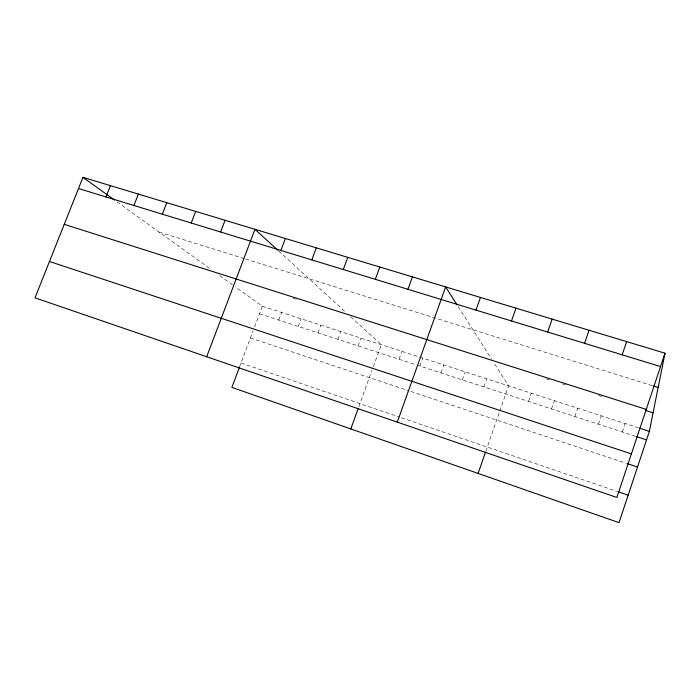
<?xml version="1.0" encoding="UTF-8"?>
<svg xmlns="http://www.w3.org/2000/svg" width="700" height="700" viewBox="0 0 700 700"><rect width="100%" height="100%" fill="white"/><g stroke="black" fill="none" stroke-linecap="round" stroke-linejoin="round"><path stroke-width="0.53" stroke-dasharray="3.5 2.62" d="M622.352 431.988L625.188 423.553M598.456 424.209L601.291 415.826M574.849 416.517L577.684 408.196M551.53 408.922L554.365 400.654M528.5 401.415L531.335 393.207M485.861 451.133L499.459 412.055M499.809 411.049L508.576 385.849L493.412 362.014M483.91 386.89L486.745 378.796M462.332 379.864L465.168 371.814M441 372.916L443.835 364.919M419.912 366.047L422.748 358.102M399.061 359.257L401.905 351.356M358.864 406.639L371.91 370.598M373.363 366.59L381.29 344.697L350.42 316.505M358.067 345.896L360.902 338.1M337.908 339.334L340.751 331.59M317.975 332.841L320.819 325.141M298.261 326.419L301.105 318.771M278.766 320.066L281.601 312.463M239.505 367.045L253.059 330.908M254.572 326.882L262.316 306.224L235.252 286.781M159.101 232.059L244.58 258.676M245.586 258.991L651.928 385.525M293.037 298.235L297.071 299.521M546.184 378.814L550.244 380.109M562.441 383.985L566.501 385.28M598.369 395.421L602.394 396.707M262.316 306.224L418.775 356.816M419.773 357.14L638.286 427.796M259.481 313.784L415.94 364.752M416.929 365.076L635.46 436.257M250.416 337.96L408.844 390.793M410.83 391.449L626.421 463.347M241.027 362.976L399.446 417.078M401.433 417.76L617.059 491.4M117.066 201.862L210.936 269.308M219.704 275.608L234.404 286.169M278.723 251.011L345.835 312.314M458.185 306.661L491.4 358.855"/><path stroke-width="1.05" d="M239.505 367.045L231.875 387.389L619.019 522.655L649.372 431.375L665 353.194L82.95 177.345L35 297.832L616.866 497.472L665 353.194M622.186 354.83L626.649 341.609M584.579 343.324L589.05 330.251M547.689 332.036L552.16 319.104M478.109 473.419L485.511 452.139M511.499 320.967L515.979 308.175M475.991 310.109L480.471 297.447M397.276 422.126L445.629 286.921L457.065 304.894M350.796 428.942L358.137 408.669M407.942 289.293L412.422 276.885M375.331 279.317L379.811 267.033M343.297 269.517L347.777 257.355M311.815 259.892L316.295 247.844M280.884 250.425L285.364 238.499M206.692 356.746L254.957 229.311L277.953 250.311M220.596 231.989L225.068 220.281M191.222 223.002L195.685 211.4M162.33 214.165L166.801 202.676M133.928 205.476L138.381 194.093M105.989 196.928L110.442 185.649M78.505 188.528L660.538 366.564M652.969 385.849L658.149 387.467M64.251 224.332L646.249 409.386M645.942 410.567L653.082 412.834M639.293 428.12L649.372 431.375M636.466 436.59L646.555 439.871M49.464 261.494L631.4 453.898M627.428 463.68L637.516 467.04M618.065 491.741L628.154 495.189M82.95 177.345L114.529 200.034"/></g></svg>
